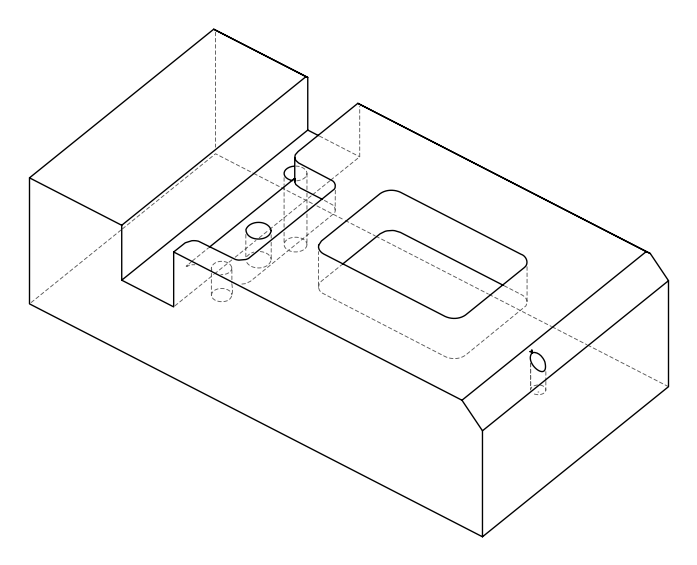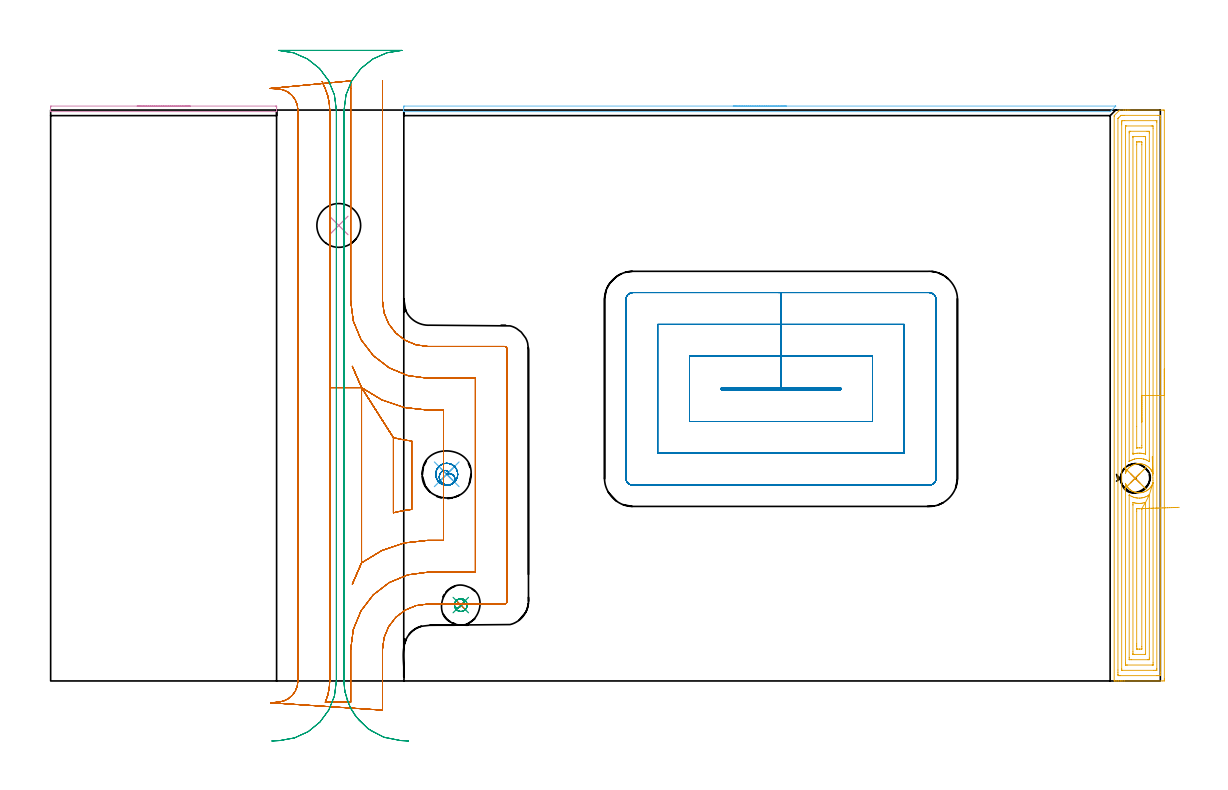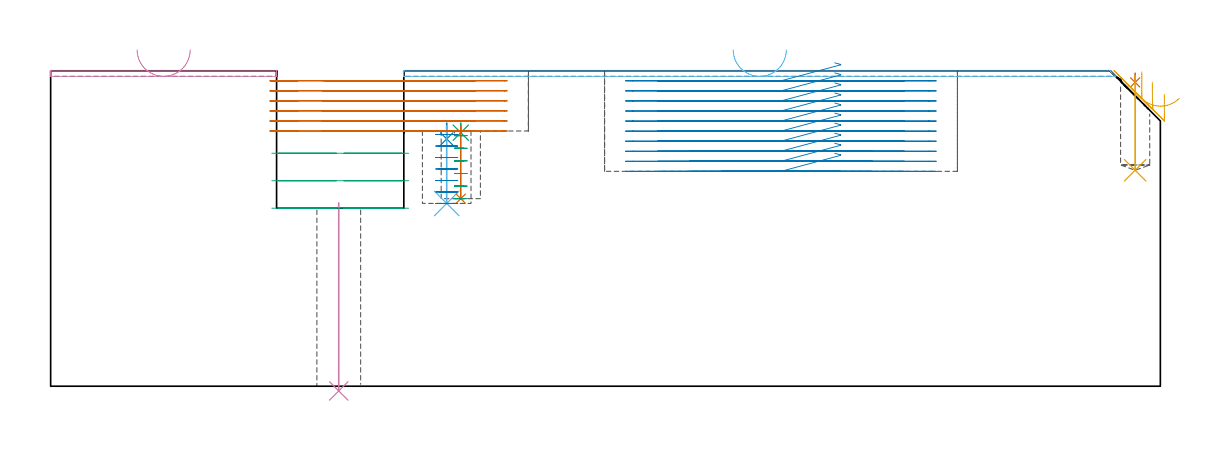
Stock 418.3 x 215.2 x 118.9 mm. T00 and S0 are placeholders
(PLAN: 15 operations, 7 tool changes, 62.4 min)
(1 SPOT_DRILL | STEP1POCKET | NXT0321_9005460120000 | 0.03 min | 338 mm3)
(2 SPOT_DRILL_1 | STEP1POCKET_1 | NXT0321_9005460120000 | 0.05 min | 2742 mm3)
(3 SPOT_DRILL_2 | STEP1POCKET_2 | NXT0321_9005460120000 | 0.04 min | 2474 mm3)
(4 INDEXABLE_INSERT_DRILL_THROUGH_HOLE_FROM_SOLID | STEP1HOLE | NXT0302_004 | 0.3 min | 25371 mm3)
(5 DRILL_BLIND_HOLE_INTO_CENTER | STEP1POCKET | NXT0301_081 | 0.14 min | 3129 mm3)
(6 DRILL_BLIND_HOLE_INTO_CENTER_1 | STEP1POCKET_1 | NXT0301_128 | 0.12 min | 2773 mm3)
(7 DRILL_BLIND_HOLE_INTO_CENTER_2 | STEP1POCKET_2 | NXT0301_128 | 0.12 min | 2838 mm3)
(8 MILL_ROUGH_BLIND_HOLE_CONTOUR | STEP1POCKET_1 | NXT0201_013 | Spiral | 1.29 min | 7620 mm3)
(9 MILL_ROUGH_BLIND_HOLE_CONTOUR_1 | STEP1POCKET_2 | NXT0201_013 | Spiral | 0.63 min | 2970 mm3)
(10 AREA_MILL | FG_CHAMFER_SURFACE | UGT0205_001 | 0.83 min | 192 mm3)
(11 AREA_MILL_1 | FG_CHAMFER_SURFACE_1 | UGT0205_001 | 12.39 min | 37503 mm3)
(12 AREA_MILL_2 | FG_CHAMFER_SURFACE_2 | UGT0205_001 | 2.29 min | 593 mm3)
(13 MILL_OPEN_POCKET | POCKET_OPEN | NXT0201_012 | Follow Part, ap 4, ae 75% | 19.51 min | 339996 mm3)
(14 MILL_RECTANGULAR_POCKET | POCKET_RECTANGULAR_STRAIGHT | NXT0201_012 | Follow Part, ap 4, ae 75% | 20.56 min | 442972 mm3)
(15 MILL_RECTANGULAR_SLOT | SLOT_RECTANGULAR | UGT0201_009 | Follow Part, ap 11.25, ae 75% | 4.1 min | 293747 mm3)
(TOOL NXT0321_9005460120000 | NC Spot Drill, 142deg, 12mm, Carbide, Uncoated | D12 PA142 FL30 Z2)
(TOOL NXT0302_004 | Index. Insert Drill 16.5mm [880-D1650L20-05] | D16.5 PA176 FL83 Z2)
(TOOL NXT0301_081 | Carbide Drill 11mm [860.1-1100-033A1-MM 2214] | D11 PA140 FL55 Z2)
(TOOL NXT0301_128 | Carbide Drill 12mm [861.1-1200-036A1-GP GC34] | D12 PA150 FL37.4 Z2)
(TOOL NXT0201_013 | ENDMILL 10mm | D10 FL30 Z4)
(TOOL UGT0205_001 | Chamfer Mill 20 x 3 x 45 deg. | D20 FL50 Z2)
(TOOL NXT0201_012 | ENDMILL 16mm [2P460-1600-NA 1630] | D16 FL38 Z6)
(TOOL UGT0201_009 | End Mill 45 mm | D45 FL63 Z6)
(OP 1 SPOT_DRILL)
G17 G21 G94 G90
T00 M6
G54
G17 G0 G90 X408.8 Y76.4 S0 M3
G43 Z128.9 H0
G94 G81 G98 Z114.527 F250. R118.
G80
M5
M2
(OP 2 SPOT_DRILL_1)
G17 G21 G94 G90
T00 M6
G54
G17 G0 G90 X149.3 Y77.9 S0 M3
G43 Z128.9 H0
G94 G81 G98 Z93.2 F250. R99.2
G80
M5
M2
(OP 3 SPOT_DRILL_2)
G17 G21 G94 G90
T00 M6
G54
G17 G0 G90 X154.6 Y28.6 S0 M3
G43 Z128.9 H0
G94 G81 G98 Z95.563 F250. R99.2
G80
M5
M2
(OP 4 INDEXABLE_INSERT_DRILL_THROUGH_HOLE_FROM_SOLID)
G17 G21 G94 G90
T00 M6
G54
G17 G0 G90 X108.6 Y171.7 S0 M3
G43 Z128.9 H1
G94 G81 G98 Z-1.788 F250. R69.1
G80
M5
M2
(OP 5 DRILL_BLIND_HOLE_INTO_CENTER)
G17 G21 G94 G90
T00 M6
G54
G17 G0 G90 X408.8 Y76.4 S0 M3
G43 Z128.9 H1
G94 G81 G98 Z81.4 F250. R117.
G80
M5
M2
(OP 6 DRILL_BLIND_HOLE_INTO_CENTER_1)
G17 G21 G94 G90
T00 M6
G54
G17 G0 G90 X149.3 Y77.9 S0 M3
G43 Z128.9 H1
G94 G81 G98 Z68.9 F250. R98.2
G80
M5
M2
(OP 7 DRILL_BLIND_HOLE_INTO_CENTER_2)
G17 G21 G94 G90
T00 M6
G54
G17 G0 G90 X154.6 Y28.6 S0 M3
G43 Z128.9 H1
G94 G81 G98 Z70.7 F250. R98.2
G80
M5
M2
(OP 8 MILL_ROUGH_BLIND_HOLE_CONTOUR)
G17 G21 G94 G90
T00 M6
G54
G17 G0 G90 X149.3 Y77.9 S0 M3
G43 Z128.9 H0
Z94.871
G94 G3 X149.628 Y79.101 R0.645 F250.
X147.514 Y78.956 R1.871
X147.084 Y75.094 R2.736
X151.299 Y74.263 R3.345
X152.937 Y79.899 R4.15
X151.299 Y74.263 R-4.15
X152.118 Y77.081 R2.075
X149.3 Y77.9 R2.075
G0 Z90.543
G3 X149.628 Y79.101 R0.645
X147.514 Y78.956 R1.871
X147.084 Y75.094 R2.736
X151.299 Y74.263 R3.345
X152.937 Y79.899 R4.15
X151.299 Y74.263 R-4.15
X152.118 Y77.081 R2.075
X149.3 Y77.9 R2.075
G0 Z86.214
G3 X149.628 Y79.101 R0.645
X147.514 Y78.956 R1.871
X147.084 Y75.094 R2.736
X151.299 Y74.263 R3.345
X152.937 Y79.899 R4.15
X151.299 Y74.263 R-4.15
X152.118 Y77.081 R2.075
X149.3 Y77.9 R2.075
G0 Z81.886
G3 X149.628 Y79.101 R0.645
X147.514 Y78.956 R1.871
X147.084 Y75.094 R2.736
X151.299 Y74.263 R3.345
X152.937 Y79.899 R4.15
X151.299 Y74.263 R-4.15
X152.118 Y77.081 R2.075
X149.3 Y77.9 R2.075
G0 Z77.557
G3 X149.628 Y79.101 R0.645
X147.514 Y78.956 R1.871
X147.084 Y75.094 R2.736
X151.299 Y74.263 R3.345
X152.937 Y79.899 R4.15
X151.299 Y74.263 R-4.15
X152.118 Y77.081 R2.075
X149.3 Y77.9 R2.075
G0 Z73.229
G3 X149.628 Y79.101 R0.645
X147.514 Y78.956 R1.871
X147.084 Y75.094 R2.736
X151.299 Y74.263 R3.345
X152.937 Y79.899 R4.15
X151.299 Y74.263 R-4.15
X152.118 Y77.081 R2.075
X149.3 Y77.9 R2.075
G0 Z68.9
G3 X149.628 Y79.101 R0.645
X147.514 Y78.956 R1.871
X147.084 Y75.094 R2.736
X151.299 Y74.263 R3.345
X152.937 Y79.899 R4.15
X151.299 Y74.263 R-4.15
X152.118 Y77.081 R2.075
X149.3 Y77.9 R2.075
G0 Z128.9
M5
M2
(OP 9 MILL_ROUGH_BLIND_HOLE_CONTOUR_1)
G17 G21 G94 G90
T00 M6
G54
G17 G0 G90 X154.6 Y28.6 S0 M3
G43 Z128.9 H0
Z94.45
G94 G3 X154.742 Y30.858 R1.133 F250.
X152.219 Y28.901 R2.258
X154.299 Y26.219 R2.4
X152.219 Y28.901 R-2.4
X153.259 Y27.56 R1.2
X154.6 Y28.6 R1.2
G0 Z89.7
G3 X154.742 Y30.858 R1.133
X152.219 Y28.901 R2.258
X154.299 Y26.219 R2.4
X152.219 Y28.901 R-2.4
X153.259 Y27.56 R1.2
X154.6 Y28.6 R1.2
G0 Z84.95
G3 X154.742 Y30.858 R1.133
X152.219 Y28.901 R2.258
X154.299 Y26.219 R2.4
X152.219 Y28.901 R-2.4
X153.259 Y27.56 R1.2
X154.6 Y28.6 R1.2
G0 Z80.2
G3 X154.742 Y30.858 R1.133
X152.219 Y28.901 R2.258
X154.299 Y26.219 R2.4
X152.219 Y28.901 R-2.4
X153.259 Y27.56 R1.2
X154.6 Y28.6 R1.2
G0 Z75.45
G3 X154.742 Y30.858 R1.133
X152.219 Y28.901 R2.258
X154.299 Y26.219 R2.4
X152.219 Y28.901 R-2.4
X153.259 Y27.56 R1.2
X154.6 Y28.6 R1.2
G0 Z70.7
G3 X154.742 Y30.858 R1.133
X152.219 Y28.901 R2.258
X154.299 Y26.219 R2.4
X152.219 Y28.901 R-2.4
X153.259 Y27.56 R1.2
X154.6 Y28.6 R1.2
G0 Z128.9
M5
M2
(OP 10 AREA_MILL)
G17 G21 G94 G90
T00 M6
G54
G17 G0 G90 X32.6 Y216.7 S1061 M3
G43 Z128.9 H0
Z126.8
G94 G1 X32.638 Z125.929 F250.
X32.752 Z125.064
X32.941 Z124.212
X33.203 Z123.38
X33.537 Z122.574
X33.94 Z121.8
X34.408 Z121.064
X34.94 Z120.372
X35.529 Z119.729
X36.172 Z119.14
X36.864 Z118.609
X37.6 Z118.14
X38.374 Z117.737
X39.18 Z117.403
X40.012 Z117.141
X40.864 Z116.952
X41.728 Z116.838
X42.6 Z116.8
X84.728 Y216.699 Z116.801
X85.03 Y216.696 Z116.804
X85.198 Y216.691 Z116.805
X85.2 Y216.436 Z117.061
Y216.096 Z117.399
Y215.416 Z118.083
Y215.06 Z118.44
Y214.66 Z118.831
X85.19 Y214.603 Z118.888
X85.03 Y214.6 Z118.9
X0.17
X0.01 Y214.603 Z118.888
X0.007 Y214.658 Z118.834
X0. Y215.06 Z118.44
Y215.416 Z118.083
Y216.096 Z117.399
Y216.436 Z117.061
X0.002 Y216.691 Z116.805
X0.17 Y216.7 Z116.8
X42.6
X43.472 Z116.838
X44.336 Z116.952
X45.188 Z117.141
X46.02 Z117.403
X46.826 Z117.737
X47.6 Z118.14
X48.336 Z118.609
X49.028 Z119.14
X49.671 Z119.729
X50.26 Z120.372
X50.792 Z121.064
X51.26 Z121.8
X51.663 Z122.574
X51.997 Z123.38
X52.259 Z124.212
X52.448 Z125.064
X52.562 Z125.929
X52.6 Z126.8
G0 Z128.9
M5
M2
(OP 11 AREA_MILL_1)
G17 G21 G94 G90
T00 M6
G54
G17 G0 G90 X419.8 Y117.6 S1061 M3
G43 Z128.9 H0
Z110.
G94 G1 Y117.562 Z109.129 F250.
Y117.448 Z108.264
Y117.259 Z107.412
Y116.997 Z106.58
Y116.663 Z105.774
Y116.26 Z105.
Y115.792 Z104.264
Y115.26 Z103.572
Y114.671 Z102.929
Y114.028 Z102.34
Y113.336 Z101.809
Y112.6 Z101.34
Y111.826 Z100.937
Y111.02 Z100.603
Y110.188 Z100.341
Y109.336 Z100.152
Y108.472 Z100.038
Y107.6 Z100.
Y0.926
X419.799 Y0.595 Z100.001
X419.793 Y0.041 Z100.004
X419.791 Y0.008 Z100.006
X419.241 Y0. Z100.556
X404.719 Z115.075
X404.126 Z115.668
X403.534 Z116.262
X403.237 Z116.559
X402.645 Z117.151
X402.348 Z117.447
X401.77 Z118.029
X401.274 Z118.525
X400.938 Z118.853
X400.903 Y0.009 Z118.888
X400.9 Y0.149 Z118.9
Y212.821
X400.904 Y213.095 Z118.89
X401.009 Y213.209 Z118.79
X402.701 Y214.902 Z117.097
X402.792 Y214.994 Z117.004
X403.005 Y215.199 Z116.795
X404.42 Y215.2 Z115.379
X405.015 Z114.781
X405.313 Z114.484
X405.904 Z113.892
X406.202 Z113.595
X406.793 Z113.001
X419.241 Z100.556
X419.54 Y215.197 Z100.257
X419.792 Y215.19 Z100.006
X419.799 Y214.937 Z99.999
X419.8 Y107.6 Z100.
X418.386 Z101.414
Y3.27
X418.384 Y2.378 Z101.416
X418.383 Y2.348 Z101.417
X418.352 Y2.01 Z101.448
X417.838 Y2.002 Z101.962
X417.463 Y2.001 Z102.337
X416.951 Y2. Z102.849
X403.237 Y2.001 Z116.563
X402.723 Y2.003 Z117.077
X402.348 Y2.01 Z117.452
X402.317 Y2.378 Z117.483
X402.316 Y2.411 Z117.484
X402.315 Y3.27 Z117.485
X402.314 Y4.128 Z117.486
X402.315 Y211.963 Z117.485
X402.317 Y211.997 Z117.483
X402.321 Y212.059 Z117.479
X402.348 Y212.09 Z117.452
X402.71 Y212.458 Z117.09
X403.237 Y212.986 Z116.563
X403.384 Y213.127 Z116.416
X403.437 Y213.175 Z116.363
X403.494 Y213.19 Z116.306
X403.751 Y213.198 Z116.049
X404.126 Y213.199 Z115.674
X404.638 Y213.2 Z115.162
X417.463 Y213.199 Z102.337
X417.977 Y213.197 Z101.823
X418.352 Y213.19 Z101.448
X418.383 Y212.821 Z101.417
X418.384 Y212.789 Z101.416
X418.386 Y211.93 Z101.414
Y107.6
X416.971 Z102.829
Y4.655
X416.969 Y4.162 Z102.831
X416.967 Y4.063 Z102.833
X416.965 Y4.021 Z102.835
X416.896 Y4.01 Z102.904
X416.733 Y4.002 Z103.067
X416.574 Y4.001 Z103.226
X415.846 Y4. Z103.954
X403.965 Y4.001 Z115.835
X403.857 Y4.004 Z115.943
X403.772 Y4.01 Z116.028
X403.735 Y4.015 Z116.065
X403.734 Y4.03 Z116.066
X403.731 Y4.162 Z116.069
X403.729 Y4.56 Z116.071
Y209.653
X403.731 Y210.146 Z116.069
X403.735 Y210.539 Z116.065
X403.744 Y211.038 Z116.056
X403.871 Y211.159 Z115.929
X403.913 Y211.19 Z115.887
X403.969 Y211.196 Z115.831
X404.126 Y211.198 Z115.674
X404.854 Y211.2 Z114.946
X416.735 Y211.199 Z103.065
X416.843 Y211.196 Z102.957
X416.928 Y211.19 Z102.872
X416.965 Y211.185 Z102.835
X416.966 Y211.17 Z102.834
X416.969 Y211.038 Z102.831
X416.971 Y210.64 Z102.829
Y107.6
X415.557 Z104.243
Y78.27 Z104.242
X415.555 Y78.174 Z104.243
X415.553 Y78.108 Z104.244
X415.549 Y78.015 Z104.249
X415.359 Y78.535 Z104.438
X415.32 Y78.619 Z104.476
X415.211 Y78.861 Z104.588
X415.147 Y78.982 Z104.653
X415.045 Y79.177 Z104.755
X414.886 Y79.43 Z104.913
X414.828 Y79.511 Z104.971
X414.721 Y79.663 Z105.079
X414.542 Y79.887 Z105.258
X414.15 Y80.324 Z105.65
X413.725 Y80.689 Z106.075
X413.275 Y81.016 Z106.525
X412.951 Y81.218 Z106.849
X412.673 Y81.357 Z107.127
X412.39 Y81.48 Z107.41
X411.95 Y81.635 Z107.85
X411.505 Y81.755 Z108.295
X411.064 Y81.836 Z108.736
X410.62 Y81.88 Z109.18
X410.177 Y81.888 Z109.623
X409.735 Y81.86 Z110.065
X409.291 Y81.796 Z110.509
X408.85 Y81.695 Z110.95
X408.404 Y81.551 Z111.396
X407.965 Y81.371 Z111.835
X407.649 Y81.218 Z112.151
X407.361 Y81.043 Z112.439
X407.08 Y80.852 Z112.72
X406.759 Y80.597 Z113.041
X406.452 Y80.324 Z113.348
X406.195 Y80.052 Z113.605
X405.946 Y79.749 Z113.854
X405.716 Y79.43 Z114.084
X405.504 Y79.073 Z114.296
X405.31 Y78.706 Z114.49
X405.237 Y78.535 Z114.563
X405.148 Y78.309 Z114.652
X405.144 Y78.383 Z114.656
X405.143 Y78.404 Z114.657
Y208.363
X405.147 Y209.123 Z114.653
X405.15 Y209.175 Z114.65
X405.153 Y209.19 Z114.647
X405.175 Y209.192 Z114.625
X405.278 Y209.197 Z114.522
X405.487 Y209.199 Z114.313
X414.85 Y209.2 Z104.95
X415.235 Y209.197 Z104.565
X415.428 Y209.194 Z104.372
X415.523 Y209.19 Z104.277
X415.551 Y209.178 Z104.249
X415.557 Y208.363 Z104.243
Y107.6
X414.143 Z105.657
Y83.524
X414.142 Y82.868 Z105.658
X414.14 Y82.785 Z105.66
X414.137 Y82.761 Z105.663
X414.119 Y82.662 Z105.681
X414.008 Y82.734 Z105.792
X413.906 Y82.798 Z105.894
X413.462 Y83.078 Z106.338
X413.017 Y83.289 Z106.783
X412.432 Y83.524 Z107.368
X412.128 Y83.617 Z107.672
X411.998 Y83.654 Z107.802
X411.239 Y83.811 Z108.561
X410.918 Y83.846 Z108.882
X410.35 Y83.875 Z109.45
X410.005 Y83.869 Z109.795
X409.461 Y83.821 Z110.339
X409.202 Y83.784 Z110.598
X408.572 Y83.646 Z111.228
X408.475 Y83.621 Z111.325
X408.164 Y83.524 Z111.636
X407.819 Y83.388 Z111.981
X407.683 Y83.328 Z112.117
X407.208 Y83.108 Z112.592
X406.647 Y82.779 Z113.153
X406.586 Y82.746 Z113.214
X406.563 Y82.736 Z113.237
X406.56 Y82.763 Z113.24
X406.558 Y82.789 Z113.242
X406.557 Y82.811 Z113.243
Y82.869
X406.558 Y206.58 Z113.242
X406.559 Y206.815 Z113.241
X406.564 Y207.054 Z113.236
X406.568 Y207.19 Z113.232
X406.639 Y207.193 Z113.161
X406.793 Y207.197 Z113.007
X407.064 Y207.2 Z112.736
X413.288 Y207.199 Z106.512
X413.906 Y207.193 Z105.894
X414.111 Y207.19 Z105.689
X414.136 Y207.179 Z105.664
X414.139 Y207.101 Z105.661
X414.141 Y206.975 Z105.659
X414.143 Y206.817 Z105.657
Y206.58
Y107.6
X412.729 Z107.071
Y86.199
X412.727 Y85.599 Z107.073
X412.724 Y85.512 Z107.076
X412.723 Y85.496 Z107.077
X412.703 Y85.499 Z107.097
X412.645 Y85.512 Z107.155
X412.128 Y85.643 Z107.672
X411.698 Y85.739 Z108.102
X411.239 Y85.816 Z108.561
X410.687 Y85.861 Z109.113
X410.35 Y85.875 Z109.45
X409.803 Y85.855 Z109.997
X409.461 Y85.825 Z110.339
X409.005 Y85.764 Z110.795
X408.572 Y85.671 Z111.228
X408.276 Y85.604 Z111.524
X407.98 Y85.527 Z111.82
X407.977 Y85.554 Z111.823
X407.975 Y85.606 Z111.825
X407.972 Y85.909 Z111.828
Y204.796
X407.973 Y205.097 Z111.827
X407.976 Y205.171 Z111.824
X407.977 Y205.184 Z111.823
X407.988 Y205.19 Z111.812
X408.035 Y205.194 Z111.765
X408.17 Y205.199 Z111.63
X412.128 Z107.672
X412.617 Y205.197 Z107.183
X412.707 Y205.19 Z107.093
X412.722 Y205.187 Z107.078
X412.724 Y205.158 Z107.076
X412.727 Y205.087 Z107.073
X412.728 Y204.796 Z107.072
X412.729 Y204.194 Z107.071
Y107.6
X411.315 Z108.485
Y88.798
X411.313 Y87.982 Z108.487
X411.312 Y87.91 Z108.488
X411.308 Y87.841 Z108.492
X411.239 Y87.839 Z108.561
X410.454 Y87.878 Z109.346
X410.35 Y87.876 Z109.45
X409.595 Y87.847 Z110.205
X409.461 Y87.841 Z110.339
X409.412 Z110.388
X409.398 Y87.842 Z110.402
X409.392 Y87.859 Z110.408
X409.389 Y87.907 Z110.411
X409.386 Y87.982 Z110.414
X409.385 Y95.952 Z110.415
Y202.121
X409.386 Y203.013 Z110.414
X409.388 Y203.086 Z110.412
X409.392 Y203.162 Z110.408
X409.397 Y203.191 Z110.403
X409.415 Y203.193 Z110.385
X409.461 Y203.196 Z110.339
X410.163 Y203.2 Z109.637
X410.35 Z109.45
X411.054 Y203.198 Z108.746
X411.239 Y203.193 Z108.561
X411.295 Y203.19 Z108.505
X411.308 Y203.087 Z108.492
X411.312 Y203.013 Z108.488
X411.313 Y202.938 Z108.487
X411.315 Y202.121 Z108.485
Y107.6
Y106.728 Z108.523
Y105.863 Z108.637
Y105.012 Z108.826
Y104.18 Z109.088
Y103.374 Z109.422
Y102.6 Z109.825
Y101.864 Z110.294
Y101.172 Z110.825
Y100.529 Z111.414
Y99.94 Z112.057
Y99.408 Z112.75
Y98.94 Z113.485
Y98.537 Z114.259
Y98.203 Z115.065
Y97.941 Z115.897
Y97.752 Z116.749
Y97.638 Z117.614
Y97.6 Z118.485
G0 X415.273 Y84.485 Z114.538
G1 Y84.472 Z113.666
X415.276 Y84.384 Z112.798
X415.28 Y84.22 Z111.941
X415.287 Y83.983 Z111.102
X415.296 Y83.673 Z110.286
X415.307 Y83.293 Z109.501
X415.32 Y82.846 Z108.752
X415.334 Y82.336 Z108.044
X415.35 Y81.766 Z107.384
X415.368 Y81.14 Z106.776
X415.388 Y80.465 Z106.225
X415.408 Y79.743 Z105.735
X415.43 Y78.982 Z105.309
X415.453 Y78.186 Z104.952
X415.476 Y77.363 Z104.665
X415.5 Y76.517 Z104.452
X415.525 Y75.656 Z104.312
X415.55 Y74.787 Z104.249
X415.557 Y74.511 Z104.242
Y6.837 Z104.243
X415.553 Y6.077 Z104.247
X415.55 Y6.025 Z104.25
X415.547 Y6.01 Z104.253
X415.525 Y6.008 Z104.275
X415.421 Y6.003 Z104.379
X415.213 Y6.001 Z104.587
X405.85 Y6. Z113.95
X405.465 Y6.003 Z114.335
X405.272 Y6.006 Z114.528
X405.177 Y6.01 Z114.623
X405.149 Y6.022 Z114.651
X405.143 Y6.837 Z114.657
Y73.859
X405.144 Y74.383 Z114.656
X405.146 Y74.475 Z114.654
X405.148 Y74.487 Z114.652
X405.166 Y74.455 Z114.634
X405.31 Y74.092 Z114.49
X405.324 Y74.064 Z114.476
X405.573 Y73.608 Z114.227
X405.855 Y73.17 Z113.945
X406.021 Y72.954 Z113.779
X406.195 Y72.746 Z113.605
X406.426 Y72.505 Z113.374
X406.667 Y72.275 Z113.133
X406.87 Y72.106 Z112.93
X407.08 Y71.948 Z112.72
X407.516 Y71.671 Z112.284
X407.965 Y71.424 Z111.835
X408.057 Y71.381 Z111.743
X408.451 Y71.23 Z111.349
X408.85 Y71.095 Z110.95
X409.291 Y71.004 Z110.509
X409.735 Y70.94 Z110.065
X410.177 Y70.912 Z109.623
X410.62 Y70.92 Z109.18
X411.064 Y70.964 Z108.736
X411.505 Y71.045 Z108.295
X411.95 Y71.165 Z107.85
X412.39 Y71.318 Z107.41
X412.543 Y71.381 Z107.257
X412.913 Y71.57 Z106.887
X413.275 Y71.783 Z106.525
X413.61 Y72.019 Z106.19
X413.933 Y72.275 Z105.867
X414.16 Y72.49 Z105.64
X414.463 Y72.82 Z105.337
X414.742 Y73.17 Z105.058
X415.045 Y73.629 Z104.755
X415.268 Y74.064 Z104.529
X415.307 Y74.161 Z104.488
X415.388 Y74.351 Z104.411
X415.453 Y74.507 Z104.346
X415.55 Y74.787 Z104.249
X414.136 Y70.148 Z105.664
X414.14 Y70.001 Z105.66
X414.142 Y69.912 Z105.658
X414.143 Y65.285 Z105.657
X414.142 Y8.62 Z105.658
X414.141 Y8.385 Z105.659
X414.136 Y8.146 Z105.664
X414.132 Y8.01 Z105.668
X414.061 Y8.007 Z105.739
X413.906 Y8.003 Z105.894
X413.636 Y8. Z106.164
X407.411 Y8.001 Z112.389
X406.793 Y8.007 Z113.007
X406.589 Y8.01 Z113.211
X406.564 Y8.021 Z113.236
X406.561 Y8.099 Z113.239
X406.559 Y8.225 Z113.241
X406.557 Y8.858 Z113.243
Y70.003
X406.558 Y70.031 Z113.242
X406.561 Y70.068 Z113.239
X406.563 Y70.074 Z113.237
X406.568 Y70.075 Z113.232
X406.588 Y70.065 Z113.212
X407.285 Y69.656 Z112.515
X407.683 Y69.463 Z112.117
X408.212 Y69.257 Z111.588
X408.572 Y69.144 Z111.228
X408.725 Y69.103 Z111.075
X409.137 Y69.026 Z110.663
X409.461 Y68.979 Z110.339
X409.771 Y68.945 Z110.029
X410.35 Y68.925 Z109.45
X410.674 Y68.931 Z109.126
X411.239 Y68.99 Z108.561
X411.467 Y69.028 Z108.333
X411.77 Y69.09 Z108.03
X412.128 Y69.18 Z107.672
X412.189 Y69.196 Z107.611
X412.382 Y69.257 Z107.418
X412.843 Y69.432 Z106.957
X413.017 Y69.507 Z106.783
X413.44 Y69.725 Z106.36
X413.906 Y70.004 Z105.894
X413.995 Y70.059 Z105.805
X414.127 Y70.148 Z105.673
X414.136 Z105.664
X412.721 Y67.304 Z107.079
X412.723 Y67.291 Z107.077
X412.727 Y67.252 Z107.073
X412.728 Y67.201 Z107.072
Y10.404
X412.727 Y10.103 Z107.073
X412.724 Y10.028 Z107.076
X412.723 Y10.016 Z107.077
X412.712 Y10.01 Z107.088
X412.665 Y10.006 Z107.135
X412.53 Y10.001 Z107.27
X408.572 Z111.228
X408.082 Y10.003 Z111.718
X407.993 Y10.01 Z111.807
X407.978 Y10.013 Z111.822
X407.976 Y10.042 Z111.824
X407.973 Y10.113 Z111.827
X407.972 Y10.404 Z111.828
X407.971 Y11.006 Z111.829
Y66.292
X407.972 Y66.581 Z111.828
X407.976 Y67.179 Z111.824
X407.978 Y67.258 Z111.822
X408.572 Y67.12 Z111.228
X409.01 Y67.033 Z110.79
X409.461 Y66.973 Z110.339
X409.997 Y66.935 Z109.803
X410.35 Y66.925 Z109.45
X410.875 Y66.947 Z108.925
X411.239 Y66.984 Z108.561
X411.661 Y67.05 Z108.139
X412.128 Y67.151 Z107.672
X412.385 Y67.215 Z107.415
X412.566 Y67.264 Z107.234
X412.706 Y67.301 Z107.094
X412.721 Y67.304 Z107.079
X411.296 Y64.965 Z108.504
X411.308 Y64.958 Z108.492
X411.311 Y64.924 Z108.489
X411.313 Y64.874 Z108.487
X411.314 Y64.798 Z108.486
X411.315 Y64.722 Z108.485
Y13.003
X411.314 Y12.187 Z108.486
X411.312 Y12.114 Z108.488
X411.308 Y12.037 Z108.492
X411.303 Y12.009 Z108.497
X411.285 Y12.007 Z108.515
X411.239 Y12.004 Z108.561
X410.536 Y12. Z109.264
X410.35 Z109.45
X409.646 Y12.002 Z110.154
X409.461 Y12.007 Z110.339
X409.405 Y12.01 Z110.395
X409.392 Y12.113 Z110.408
X409.388 Y12.187 Z110.412
X409.386 Y12.262 Z110.414
X409.385 Y13.155 Z110.415
Y13.971
Y63.982
X409.387 Y64.798 Z110.413
X409.388 Y64.871 Z110.412
X409.392 Y64.94 Z110.408
X409.461 Y64.951 Z110.339
X410.227 Y64.921 Z109.573
X410.35 Y64.92 Z109.45
X410.474 Y64.922 Z109.326
X411.239 Y64.963 Z108.561
X411.296 Y64.965 Z108.504
X411.939 Y64.986 Z107.914
X412.631 Y65.009 Z107.384
X413.367 Y65.033 Z106.915
X414.14 Y65.059 Z106.512
X414.946 Y65.086 Z106.179
X415.777 Y65.113 Z105.917
X416.629 Y65.141 Z105.728
X417.493 Y65.17 Z105.614
X418.364 Y65.199 Z105.577
X419.235 Y65.228 Z105.615
X420.1 Y65.256 Z105.729
X420.951 Y65.284 Z105.918
X421.783 Y65.312 Z106.181
X422.588 Y65.338 Z106.515
X423.361 Y65.364 Z106.918
X424.096 Y65.388 Z107.387
X424.788 Y65.411 Z107.918
X425.431 Y65.433 Z108.508
G0 Z128.9
M5
M2
(OP 12 AREA_MILL_2)
G17 G21 G94 G90
T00 M6
G54
G17 G0 G90 X257.3 Y216.7 S1061 M3
G43 Z128.9 H0
Z126.8
G94 G1 X257.338 Z125.928 F250.
X257.452 Z125.064
X257.641 Z124.212
X257.903 Z123.38
X258.237 Z122.574
X258.64 Z121.8
X259.109 Z121.064
X259.64 Z120.372
X260.229 Z119.729
X260.872 Z119.14
X261.564 Z118.608
X262.3 Z118.14
X263.074 Z117.737
X263.88 Z117.403
X264.712 Z117.141
X265.564 Z116.952
X266.429 Z116.838
X267.3 Z116.8
X401.388
X401.476 Y216.695 Z116.803
X401.482 Y216.693 Z116.805
X401.476 Y216.674 Z116.823
X399.947 Y215.147 Z118.352
X399.565 Y214.764 Z118.732
X399.404 Y214.604 Z118.89
X399.093 Y214.6 Z118.9
X133.273
X133.11 Y214.603 Z118.888
X133.107 Y214.659 Z118.833
X133.1 Y215.069 Z118.43
Y215.403 Z118.096
Y216.096 Z117.399
Y216.442 Z117.054
X133.102 Y216.691 Z116.805
X133.274 Y216.7 Z116.8
X267.3
X268.172 Z116.838
X269.037 Z116.952
X269.888 Z117.141
X270.72 Z117.403
X271.526 Z117.737
X272.3 Z118.14
X273.036 Z118.608
X273.728 Z119.14
X274.371 Z119.729
X274.961 Z120.372
X275.492 Z121.064
X275.96 Z121.8
X276.363 Z122.574
X276.697 Z123.38
X276.959 Z124.212
X277.148 Z125.063
X277.262 Z125.928
X277.3 Z126.8
G0 Z128.9
M5
M2
(OP 13 MILL_OPEN_POCKET)
G17 G21 G94 G90
T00 M6
G54
G17 G0 G90 X102.33 Y225.95 S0 M3
G43 Z128.9 H1
Z115.117
G94 G1 X103.53 Y223.2 F250.
G2 X105.2 Y215.2 R20. F500.
G1 Y110.578
X117.2
X129.2 Y91.716
Y63.384
G2 X136.1 Y64.648 R53.1
G1 Y90.452
G2 X129.2 Y91.716 R53.1
G1 X117.2 Y110.578
Y44.522
X113.717 Y36.498
X117.2 Y44.522
G2 X142.2 Y53. R41.1
G1 X148.1
Y102.1
X142.2
G2 X117.2 Y110.578 R41.1
G1 X113.717 Y118.602
X117.2 Y110.578
X105.2
Y0.
G2 X103.53 Y-8. R20.
G1 X113.1
Y11.9
G2 X142.2 Y41. R29.1
G1 X160.1
Y114.1
X142.2
G2 X113.1 Y143.2 R29.1
G1 Y223.2
Y226.2 F250.
X82.603 Y223.34
X85.6 Y223.19
G2 X93.2 Y215.2 R8. F500.
G1 Y0.
G2 X85.892 Y-7.97 R8.
G1 X82.903 Y-8.23 F250.
X125.1 Y-11.
Y-8.
Y11.9 F500.
G2 X142.2 Y29. R17.1
G1 X171.
G3 X172.1 Y30.1 R1.1
G1 Y125.
G3 X171. Y126.1 R1.1
G1 X142.2
G2 X125.1 Y143.2 R17.1
G1 Y223.2
Y226.2 F250.
G0 X102.33 Y225.95 Z111.333
G1 X103.53 Y223.2
G2 X105.2 Y215.2 R20. F500.
G1 Y110.578
X117.2
X129.2 Y91.716
Y63.384
G2 X136.1 Y64.648 R53.1
G1 Y90.452
G2 X129.2 Y91.716 R53.1
G1 X117.2 Y110.578
Y44.522
X113.717 Y36.498
X117.2 Y44.522
G2 X142.198 Y53. R41.1
G1 X148.1
Y102.1
X142.2
G2 X117.2 Y110.578 R41.1
G1 X113.717 Y118.602
X117.2 Y110.578
X105.2
Y0.
G2 X103.53 Y-8. R20.
G1 X113.1
Y11.9
G2 X142.2 Y41. R29.1
G1 X160.1
Y114.1
X142.2
G2 X113.1 Y143.2 R29.1
G1 Y223.2
Y226.2 F250.
X82.603 Y223.34
X85.6 Y223.19
G2 X93.2 Y215.2 R8. F500.
G1 Y0.
G2 X85.892 Y-7.97 R8.
G1 X82.903 Y-8.23 F250.
X125.1 Y-11.
Y-8.
Y11.9 F500.
G2 X142.2 Y29. R17.1
G1 X171.
G3 X172.1 Y30.1 R1.1
G1 Y125.
G3 X171. Y126.1 R1.1
G1 X142.2
G2 X125.1 Y143.2 R17.1
G1 Y223.2
Y226.2 F250.
G0 X102.33 Y225.95 Z107.55
G1 X103.53 Y223.2
G2 X105.2 Y215.2 R20. F500.
G1 Y110.578
X117.2
X129.2 Y91.716
Y63.384
G2 X136.1 Y64.648 R53.1
G1 Y90.452
G2 X129.2 Y91.716 R53.1
G1 X117.2 Y110.578
Y44.522
X113.717 Y36.498
X117.2 Y44.522
G2 X142.2 Y53. R41.1
G1 X148.1
Y102.1
X142.2
G2 X117.2 Y110.578 R41.1
G1 X113.717 Y118.602
X117.2 Y110.578
X105.2
Y0.
G2 X103.53 Y-8. R20.
G1 X113.1
Y11.9
G2 X142.2 Y41. R29.1
G1 X160.1
Y114.1
X142.2
G2 X113.1 Y143.2 R29.1
G1 Y223.2
Y226.2 F250.
X82.603 Y223.34
X85.6 Y223.19
G2 X93.2 Y215.2 R8. F500.
G1 Y0.
G2 X85.892 Y-7.97 R8.
G1 X82.903 Y-8.23 F250.
X125.1 Y-11.
Y-8.
Y11.9 F500.
G2 X142.2 Y29. R17.1
G1 X171.
G3 X172.1 Y30.1 R1.1
G1 Y125.
G3 X171. Y126.1 R1.1
G1 X142.2
G2 X125.1 Y143.2 R17.1
G1 Y223.2
Y226.2 F250.
G0 X102.33 Y225.95 Z103.767
G1 X103.53 Y223.2
G2 X105.2 Y215.2 R20. F500.
G1 Y110.578
X117.2
X129.2 Y91.716
Y63.384
G2 X136.1 Y64.648 R53.1
G1 Y90.452
G2 X129.2 Y91.716 R53.1
G1 X117.2 Y110.578
Y44.522
X113.717 Y36.498
X117.2 Y44.522
G2 X142.2 Y53. R41.1
G1 X148.1
Y102.1
X142.2
G2 X117.2 Y110.578 R41.1
G1 X113.717 Y118.602
X117.2 Y110.578
X105.2
Y0.
G2 X103.53 Y-8. R20.
G1 X113.1
Y11.9
G2 X142.2 Y41. R29.1
G1 X160.1
Y114.1
X142.2
G2 X113.1 Y143.2 R29.1
G1 Y223.2
Y226.2 F250.
X82.603 Y223.34
X85.6 Y223.19
G2 X93.2 Y215.2 R8. F500.
G1 Y0.
G2 X85.892 Y-7.97 R8.
G1 X82.903 Y-8.23 F250.
X125.1 Y-11.
Y-8.
Y11.9 F500.
G2 X142.2 Y29. R17.1
G1 X171.
G3 X172.1 Y30.1 R1.1
G1 Y125.
G3 X171. Y126.1 R1.1
G1 X142.2
G2 X125.1 Y143.2 R17.1
G1 Y223.2
Y226.2 F250.
G0 X102.33 Y225.95 Z99.983
G1 X103.53 Y223.2
G2 X105.2 Y215.2 R20. F500.
G1 Y110.578
X117.2
X129.2 Y91.716
Y63.384
G2 X136.1 Y64.648 R53.1
G1 Y90.452
G2 X129.2 Y91.716 R53.1
G1 X117.2 Y110.578
Y44.522
X113.717 Y36.498
X117.2 Y44.522
G2 X142.2 Y53. R41.1
G1 X148.1
Y102.1
X142.2
G2 X117.2 Y110.578 R41.1
G1 X113.717 Y118.602
X117.2 Y110.578
X105.2
Y0.
G2 X103.53 Y-8. R20.
G1 X113.1
Y11.9
G2 X142.2 Y41. R29.1
G1 X160.1
Y114.1
X142.2
G2 X113.1 Y143.2 R29.1
G1 Y223.2
Y226.2 F250.
X82.603 Y223.34
X85.6 Y223.19
G2 X93.2 Y215.2 R8. F500.
G1 Y0.
G2 X85.892 Y-7.97 R8.
G1 X82.903 Y-8.23 F250.
X125.1 Y-11.
Y-8.
Y11.9 F500.
G2 X142.2 Y29. R17.1
G1 X171.
G3 X172.1 Y30.1 R1.1
G1 Y125.
G3 X171. Y126.1 R1.1
G1 X142.2
G2 X125.1 Y143.2 R17.1
G1 Y223.2
Y226.2 F250.
G0 X102.33 Y225.95 Z96.2
G1 X103.53 Y223.2
G2 X105.2 Y215.2 R20. F500.
G1 Y110.578
X117.2
X129.2 Y91.716
Y63.384
G2 X136.1 Y64.648 R53.1
G1 Y90.452
G2 X129.2 Y91.716 R53.1
G1 X117.2 Y110.578
Y44.522
X113.717 Y36.498
X117.2 Y44.522
G2 X142.2 Y53. R41.1
G1 X148.1
Y102.1
X142.2
G2 X117.2 Y110.578 R41.1
G1 X113.717 Y118.602
X117.2 Y110.578
X105.2
Y0.
G2 X103.53 Y-8. R20.
G1 X113.1
Y11.9
G2 X142.2 Y41. R29.1
G1 X160.1
Y114.1
X142.2
G2 X113.1 Y143.2 R29.1
G1 Y223.2
Y226.2 F250.
X82.603 Y223.34
X85.6 Y223.19
G2 X93.2 Y215.2 R8. F500.
G1 Y0.
G2 X85.892 Y-7.97 R8.
G1 X82.903 Y-8.23 F250.
X125.1 Y-11.
Y-8.
Y11.9 F500.
G2 X142.2 Y29. R17.1
G1 X171.
G3 X172.1 Y30.1 R1.1
G1 Y125.
G3 X171. Y126.1 R1.1
G1 X142.2
G2 X125.1 Y143.2 R17.1
G1 Y223.2
Y226.2 F250.
G0 Z128.9
M5
M2
(OP 14 MILL_RECTANGULAR_POCKET)
G17 G21 G94 G90
T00 M6
G54
G17 G0 G90 X295.559 Y109.8 S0 M3
G43 Z128.9 H1
Z121.9
G94 G1 X297.8 Z121.3 F250.
Y110.4 Z121.139
X275.3 Z115.11
X252.8 F500.
Y109.8
X297.8
Y110.4
X275.3
Y122.4
X240.8
Y97.8
X309.8
Y122.4
X275.3
Y134.4
X228.8
Y85.8
X321.8
Y134.4
X275.3
Y146.4
X219.5
G3 X216.8 Y143.7 R2.7
G1 Y76.5
G3 X219.5 Y73.8 R2.7
G1 X331.1
G3 X333.8 Y76.5 R2.7
G1 Y143.7
G3 X331.1 Y146.4 R2.7
G1 X275.3
X274.3
G0 X295.559 Y109.8 Z118.11
G1 X297.8 Z117.51 F250.
Y110.4 Z117.349
X275.3 Z111.32
X252.8 F500.
Y109.8
X297.8
Y110.4
X275.3
Y122.4
X240.8
Y97.8
X309.8
Y122.4
X275.3
Y134.4
X228.8
Y85.8
X321.8
Y134.4
X275.3
Y146.4
X219.5
G3 X216.8 Y143.7 R2.7
G1 Y76.5
G3 X219.5 Y73.8 R2.7
G1 X331.1
G3 X333.8 Y76.5 R2.7
G1 Y143.7
G3 X331.1 Y146.4 R2.7
G1 X275.3
X274.3
G0 X295.559 Y109.8 Z114.32
G1 X297.8 Z113.72 F250.
Y110.4 Z113.559
X275.3 Z107.53
X252.8 F500.
Y109.8
X297.8
Y110.4
X275.3
Y122.4
X240.8
Y97.8
X309.8
Y122.4
X275.3
Y134.4
X228.8
Y85.8
X321.8
Y134.4
X275.3
Y146.4
X219.5
G3 X216.8 Y143.7 R2.7
G1 Y76.5
G3 X219.5 Y73.8 R2.7
G1 X331.1
G3 X333.8 Y76.5 R2.7
G1 Y143.7
G3 X331.1 Y146.4 R2.7
G1 X275.3
X274.3
G0 X295.559 Y109.8 Z110.53
G1 X297.8 Z109.93 F250.
Y110.4 Z109.769
X275.3 Z103.74
X252.8 F500.
Y109.8
X297.8
Y110.4
X275.3
Y122.4
X240.8
Y97.8
X309.8
Y122.4
X275.3
Y134.4
X228.8
Y85.8
X321.8
Y134.4
X275.3
Y146.4
X219.5
G3 X216.8 Y143.7 R2.7
G1 Y76.5
G3 X219.5 Y73.8 R2.7
G1 X331.1
G3 X333.8 Y76.5 R2.7
G1 Y143.7
G3 X331.1 Y146.4 R2.7
G1 X275.3
X274.3
G0 X295.559 Y109.8 Z106.74
G1 X297.8 Z106.14 F250.
Y110.4 Z105.979
X275.3 Z99.95
X252.8 F500.
Y109.8
X297.8
Y110.4
X275.3
Y122.4
X240.8
Y97.8
X309.8
Y122.4
X275.3
Y134.4
X228.8
Y85.8
X321.8
Y134.4
X275.3
Y146.4
X219.5
G3 X216.8 Y143.7 R2.7
G1 Y76.5
G3 X219.5 Y73.8 R2.7
G1 X331.1
G3 X333.8 Y76.5 R2.7
G1 Y143.7
G3 X331.1 Y146.4 R2.7
G1 X275.3
X274.3
G0 X295.559 Y109.8 Z102.95
G1 X297.8 Z102.35 F250.
Y110.4 Z102.189
X275.3 Z96.16
X252.8 F500.
Y109.8
X297.8
Y110.4
X275.3
Y122.4
X240.8
Y97.8
X309.8
Y122.4
X275.3
Y134.4
X228.8
Y85.8
X321.8
Y134.4
X275.3
Y146.4
X219.5
G3 X216.8 Y143.7 R2.7
G1 Y76.5
G3 X219.5 Y73.8 R2.7
G1 X331.1
G3 X333.8 Y76.5 R2.7
G1 Y143.7
G3 X331.1 Y146.4 R2.7
G1 X275.3
X274.3
G0 X295.559 Y109.8 Z99.16
G1 X297.8 Z98.56 F250.
Y110.4 Z98.399
X275.3 Z92.37
X252.8 F500.
Y109.8
X297.8
Y110.4
X275.3
Y122.4
X240.8
Y97.8
X309.8
Y122.4
X275.3
Y134.4
X228.8
Y85.8
X321.8
Y134.4
X275.3
Y146.4
X219.5
G3 X216.8 Y143.7 R2.7
G1 Y76.5
G3 X219.5 Y73.8 R2.7
G1 X331.1
G3 X333.8 Y76.5 R2.7
G1 Y143.7
G3 X331.1 Y146.4 R2.7
G1 X275.3
X274.3
G0 X295.559 Y109.8 Z95.37
G1 X297.8 Z94.77 F250.
Y110.4 Z94.609
X275.3 Z88.58
X252.8 F500.
Y109.8
X297.8
Y110.4
X275.3
Y122.4
X240.8
Y97.8
X309.8
Y122.4
X275.3
Y134.4
X228.8
Y85.8
X321.8
Y134.4
X275.3
Y146.4
X219.5
G3 X216.8 Y143.7 R2.7
G1 Y76.5
G3 X219.5 Y73.8 R2.7
G1 X331.1
G3 X333.8 Y76.5 R2.7
G1 Y143.7
G3 X331.1 Y146.4 R2.7
G1 X275.3
X274.3
G0 X295.559 Y109.8 Z91.58
G1 X297.8 Z90.98 F250.
Y110.4 Z90.819
X275.3 Z84.79
X252.8 F500.
Y109.8
X297.8
Y110.4
X275.3
Y122.4
X240.8
Y97.8
X309.8
Y122.4
X275.3
Y134.4
X228.8
Y85.8
X321.8
Y134.4
X275.3
Y146.4
X219.5
G3 X216.8 Y143.7 R2.7
G1 Y76.5
G3 X219.5 Y73.8 R2.7
G1 X331.1
G3 X333.8 Y76.5 R2.7
G1 Y143.7
G3 X331.1 Y146.4 R2.7
G1 X275.3
X274.3
G0 X295.559 Y109.8 Z87.79
G1 X297.8 Z87.19 F250.
Y110.4 Z87.029
X275.3 Z81.
X252.8 F500.
Y109.8
X297.8
Y110.4
X275.3
Y122.4
X240.8
Y97.8
X309.8
Y122.4
X275.3
Y134.4
X228.8
Y85.8
X321.8
Y134.4
X275.3
Y146.4
X219.5
G3 X216.8 Y143.7 R2.7
G1 Y76.5
G3 X219.5 Y73.8 R2.7
G1 X331.1
G3 X333.8 Y76.5 R2.7
G1 Y143.7
G3 X331.1 Y146.4 R2.7
G1 X275.3
X274.3
G0 Z128.9
M5
M2
(OP 15 MILL_RECTANGULAR_SLOT)
G17 G21 G94 G90
T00 M6
G54
G17 G0 G90 X134.934 Y-22.625 S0 M3
G43 Z128.9 H0
Z87.82
G94 G1 X131.938 Y-22.47 F250.
G2 X110.987 Y-4.157 R22.5 F500.
X110.6 Y0. R22.5 F448.
G1 Y145.819
Y165.819 F500.
Y185.819 F445.
Y195.819 F498.
Y215.2 F500.
G2 X132.429 Y237.69 R22.5
G1 X85.871
G2 X107.7 Y215.2 R22.5
G1 Y0.
G2 X86.362 Y-22.47 R22.5
G1 X83.366 Y-22.625 F250.
G0 X134.934 Z77.46
G1 X131.938 Y-22.47
G2 X114.923 Y-13.261 R22.5 F500.
X110.987 Y-4.157 R22.5 F439.
X110.6 Y0. R22.5 F365.
G1 Y145.819
Y155.819 F500.
Y185.819 F374.
Y195.819 F411.
Y215.2 F500.
G2 X132.429 Y237.69 R22.5
G1 X85.871
G2 X107.7 Y215.2 R22.5
G1 Y0.
G2 X86.362 Y-22.47 R22.5
G1 X83.366 Y-22.625 F250.
G0 X134.934 Z67.1
G1 X131.938 Y-22.47
G2 X114.923 Y-13.261 R22.5 F500.
X110.987 Y-4.157 R22.5 F439.
X110.6 Y0. R22.5 F365.
G1 Y145.819
Y155.819 F500.
Y185.819 F374.
Y195.819 F411.
Y215.2 F500.
G2 X132.429 Y237.69 R22.5
G1 X85.871
G2 X107.7 Y215.2 R22.5
G1 Y0.
G2 X86.362 Y-22.47 R22.5
G1 X83.366 Y-22.625 F250.
G0 Z128.9
M5
M2
